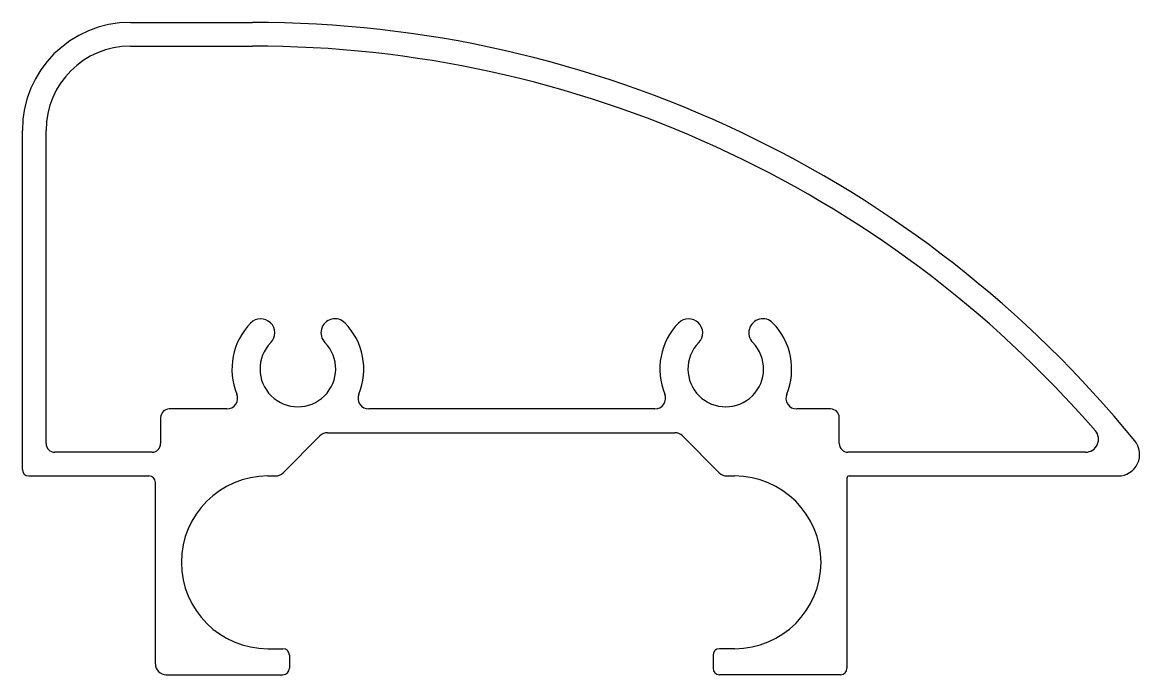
# Model space of a CAD drawing. Extents: x 1906.7 to 1958.4, y 1660.9 to 1691.1.
import ezdxf

# ---------------------------------------------------------------- set-up
doc = ezdxf.new("R2010")
doc.units = 0
doc.layers.get('0').update_dxf_attribs({"linetype": 'CONTINUOUS'})

msp = doc.modelspace()

# ---------------------------------------------------------------- linework, layer by layer
at = {"color": 0}
for p, q in [((1911.69, 1691.097), (1917.345, 1691.097)), ((1911.69, 1689.997), (1917.345, 1689.997)), ((1906.69, 1670.397), (1906.69, 1686.097)), ((1907.79, 1671.597), (1907.79, 1686.097)), ((1916.155, 1673.197), (1913.49, 1673.197)), ((1935.955, 1673.197), (1922.721, 1673.197)), ((1944.09, 1673.197), (1942.521, 1673.197)), ((1913.09, 1672.797), (1913.09, 1671.597)), ((1944.49, 1671.597), (1944.49, 1672.797)), ((1920.816, 1672.097), (1936.88, 1672.097)), ((1918.755, 1670.244), (1920.462, 1671.951)), ((1938.94, 1670.244), (1937.233, 1671.951)), ((1912.69, 1671.197), (1908.19, 1671.197)), ((1955.886, 1671.197), (1944.89, 1671.197)), ((1906.99, 1670.097), (1912.548, 1670.097)), ((1918.048, 1670.097), (1918.401, 1670.097)), ((1939.294, 1670.097), (1939.648, 1670.097)), ((1944.848, 1669.997), (1944.848, 1661.197)), ((1944.948, 1670.097), (1957.39, 1670.097)), ((1912.848, 1661.397), (1912.848, 1669.797)), ((1918.048, 1662.097), (1918.748, 1662.097)), ((1919.048, 1661.797), (1919.048, 1661.197)), ((1938.648, 1661.797), (1938.648, 1661.197)), ((1939.648, 1662.097), (1938.948, 1662.097)), ((1913.348, 1660.897), (1918.748, 1660.897)), ((1944.548, 1660.897), (1938.948, 1660.897))]:
    msp.add_line(p, q, dxfattribs=at)
for centre, radius, start, end in [((1911.69, 1686.097), 5, 90, 180), ((1917.345, 1638.397), 52.7, 39.2345, 90), ((1911.69, 1686.097), 3.9, 90, 180), ((1917.345, 1638.397), 51.6, 40.9122, 90), ((1919.438, 1675.047), 3.05, 135.7139, 202.3511), ((1917.72, 1676.723), 0.65, 315.7139, 135.7139), ((1921.156, 1676.723), 0.65, 44.2861, 224.2861), ((1919.438, 1675.047), 3.05, 337.6489, 44.2861), ((1939.238, 1675.047), 3.05, 135.7139, 202.3511), ((1937.52, 1676.723), 0.65, 315.7139, 135.7139), ((1940.956, 1676.723), 0.65, 44.2861, 224.2861), ((1939.238, 1675.047), 3.05, 337.6489, 44.2861), ((1919.438, 1675.047), 1.75, 135.7139, 44.2861), ((1939.238, 1675.047), 1.75, 135.7139, 44.2861), ((1916.155, 1673.697), 0.5, 270, 22.3511), ((1922.721, 1673.697), 0.5, 157.6489, 270), ((1935.955, 1673.697), 0.5, 270, 22.3511), ((1942.521, 1673.697), 0.5, 157.6489, 270), ((1913.49, 1672.797), 0.4, 90, 180), ((1944.09, 1672.797), 0.4, 0, 90), ((1920.816, 1671.597), 0.5, 90, 135), ((1936.88, 1671.597), 0.5, 45, 90), ((1955.886, 1671.797), 0.6, 270, 40.9122), ((1908.19, 1671.597), 0.4, 180, 270), ((1912.69, 1671.597), 0.4, 270, 0), ((1944.89, 1671.597), 0.4, 180, 270), ((1957.39, 1671.097), 1, 270, 39.2345), ((1906.99, 1670.397), 0.3, 180, 270), ((1912.548, 1669.797), 0.3, 0, 90), ((1918.048, 1666.097), 4, 90, 270), ((1918.401, 1670.597), 0.5, 270, 315), ((1939.294, 1670.597), 0.5, 225, 270), ((1939.648, 1666.097), 4, 270, 90), ((1944.948, 1669.997), 0.1, 90, 180), ((1918.748, 1661.797), 0.3, 0, 90), ((1938.948, 1661.797), 0.3, 90, 180), ((1913.348, 1661.397), 0.5, 180, 270), ((1918.748, 1661.197), 0.3, 270, 0), ((1938.948, 1661.197), 0.3, 180, 270), ((1944.548, 1661.197), 0.3, 270, 0)]:
    msp.add_arc(centre, radius, start, end, dxfattribs=at)

doc.saveas('drawing.dxf')
